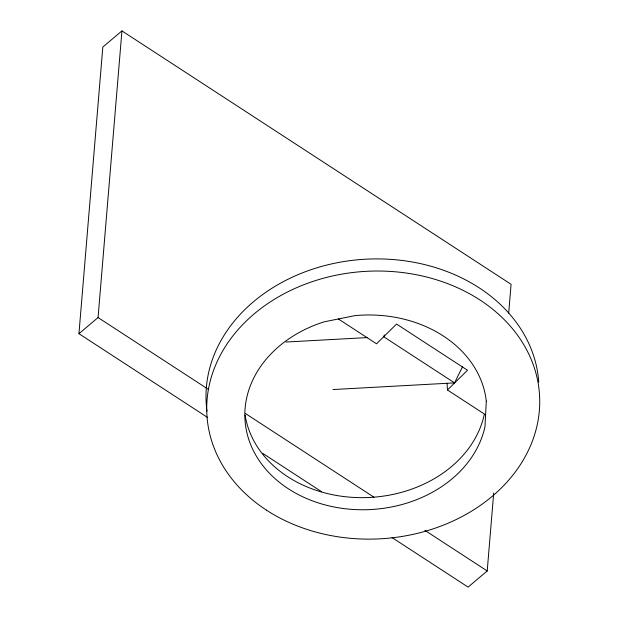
<?xml version="1.0" encoding="UTF-8"?>
<svg xmlns="http://www.w3.org/2000/svg" width="618" height="618" viewBox="0 0 618 618"><rect width="100%" height="100%" fill="white"/><g stroke="black" fill="none" stroke-linecap="round" stroke-linejoin="round"><path stroke-width="0.93" d="M207.578 417.459L78.942 333.697L102.82 47.045L121.939 30.9L511.086 284.303L508.684 313.156M78.942 333.697L98.061 317.552L121.939 30.9M392.036 537.575L468.089 587.1L487.208 570.955L493.697 493.04M384.458 334.979L383.616 336.686L454.554 382.882L462.565 366.675M485.601 414.825L447.463 389.997L467.502 370.259L396.555 324.064L376.516 343.801L338.378 318.965M285.995 342.032L367.494 337.567M332.971 389.541L454.554 382.882M98.061 317.552L208.096 389.201M245.307 413.434L373.944 497.196M424.914 530.383L487.208 570.955M262.596 453.288L321.654 491.743M447.061 383.291L447.463 389.997M484.28 414.439A121.051 97.304 -3.4 0 1 362.426 497.652A121.051 97.304 -3.4 0 1 245.114 415.211M207.007 411.233A166.613 133.928 -3.4 0 1 206.767 409.363M206.659 408.436A166.613 133.928 -3.4 0 1 360.51 259.545A166.613 133.928 -3.4 0 1 538.757 382.179M486.296 401.128L484.999 426.551A121.051 97.304 -3.4 0 1 288.274 488.73A121.051 97.304 -3.4 0 1 324.172 321.824L354.987 315.62A121.051 97.304 -3.4 0 1 486.296 401.128M266.489 510.174A166.613 133.928 -3.4 0 0 537.266 424.597A166.613 133.928 -3.4 0 0 315.906 280.456A166.613 133.928 -3.4 0 0 266.489 510.174"/></g></svg>
